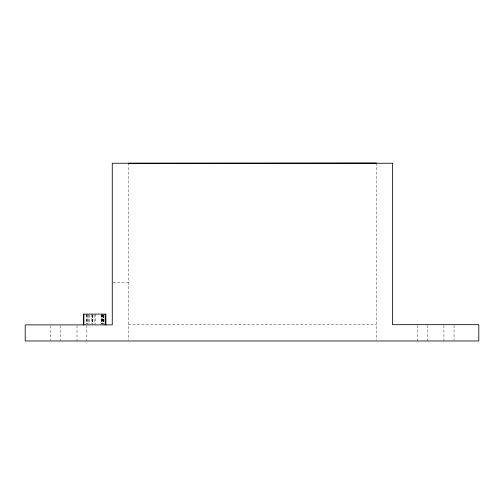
<?xml version="1.0" encoding="UTF-8"?>
<svg xmlns="http://www.w3.org/2000/svg" width="504" height="504" viewBox="0 0 504 504"><rect width="100%" height="100%" fill="white"/><g stroke="black" fill="none" stroke-linecap="round" stroke-linejoin="round"><path stroke-width="0.38" stroke-dasharray="2.52 1.89" d="M113.035 282.227L128.419 282.221M128.419 324.608L376.343 324.608M454.047 325.452L454.047 340.206M443.942 325.452L443.942 340.981M427.354 325.452L427.354 340.981M417.243 325.452L417.243 340.981M376.343 163.019L376.343 340.206M128.419 163.019L128.419 340.206M103.711 314.887L103.711 324.11M103.515 314.887L103.515 324.11M103.415 314.887L103.415 324.11M103.225 314.887L103.225 324.11M102.791 314.118L102.791 324.11M102.413 314.887L102.413 324.11M102.022 314.118L102.022 324.11M101.915 314.887L101.915 324.11M101.632 314.118L101.632 324.11M101.537 314.887L101.537 324.11M95.269 314.118L95.269 324.11M94.721 314.887L94.721 324.11M92.893 314.887L92.893 324.11M92.705 314.887L92.705 324.11M92.547 314.887L92.547 324.11M91.633 314.118L91.633 324.11M89.529 314.887L89.529 324.11M88.843 314.887L88.843 324.11M87.904 314.118L87.904 324.11M87.11 314.887L87.11 324.11M86.858 325.634L86.858 340.767M86.726 314.887L86.726 324.11M86.669 314.118L86.638 324.11M76.999 325.634L77.005 340.767M60.467 325.634L60.467 340.767M50.608 325.634L50.608 340.767"/><path stroke-width="0.76" d="M376.343 163.019L128.419 163.258M105.884 324.878L105.884 314.118L83.645 314.118L83.645 324.878M105.166 314.118L105.166 324.878M83.84 314.118L83.853 324.878M392.49 163.258L112.266 163.258L112.266 324.878L25.2 324.878L25.2 340.981L478.8 340.981L478.8 324.677L392.49 324.677L392.49 163.258"/></g></svg>
